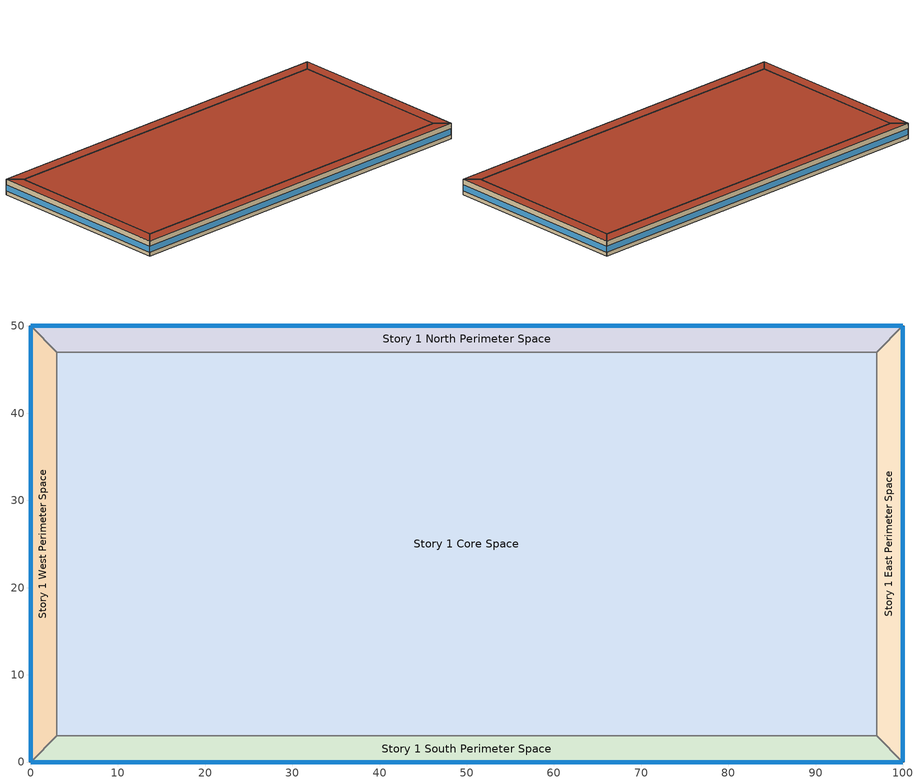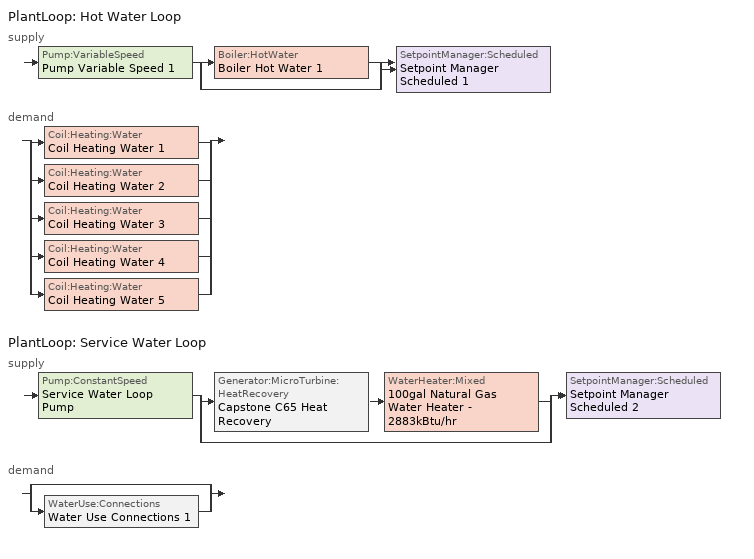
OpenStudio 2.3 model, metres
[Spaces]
Story 1 West Perimeter Space
 floor ground: 0,0 0,50 3,47 3,3 z0
 wall outside: 0,50 0,0 z0:4
 wall to Story 1 North Perimeter Space: 3,47 0,50 z0:4
 wall to Story 1 Core Space: 3,3 3,47 z0:4
 wall to Story 1 South Perimeter Space: 0,0 3,3 z0:4
 window: 0,49.97 0,0.03 z1:2.6
 roof outside: 3,3 3,47 0,50 0,0 z4
Story 1 North Perimeter Space
 floor ground: 0,50 100,50 97,47 3,47 z0
 wall outside: 100,50 0,50 z0:4
 wall to Story 1 East Perimeter Space: 97,47 100,50 z0:4
 wall to Story 1 Core Space: 3,47 97,47 z0:4
 window: 99.97,50 0.03,50 z1:2.6
 roof outside: 3,47 97,47 100,50 0,50 z4
Story 1 East Perimeter Space
 floor ground: 100,50 100,0 97,3 97,47 z0
 wall outside: 100,0 100,50 z0:4
 wall to Story 1 South Perimeter Space: 97,3 100,0 z0:4
 wall to Story 1 Core Space: 97,47 97,3 z0:4
 window: 100,0.03 100,49.97 z1:2.6
 roof outside: 97,47 97,3 100,0 100,50 z4
Story 1 South Perimeter Space
 floor ground: 100,0 0,0 3,3 97,3 z0
 wall outside: 0,0 100,0 z0:4
 wall to Story 1 Core Space: 97,3 3,3 z0:4
 window: 0.03,0 99.97,0 z1:2.6
 roof outside: 97,3 3,3 0,0 100,0 z4
Story 1 Core Space
 floor ground: 3,3 3,47 97,47 97,3 z0
 roof outside: 97,3 97,47 3,47 3,3 z4
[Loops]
PlantLoop 'Hot Water Loop'
 supply: Pump:VariableSpeed 'Pump Variable Speed 1' > split
  | Boiler:HotWater 'Boiler Hot Water 1'
  | bypass
  join > SetpointManager:Scheduled 'Setpoint Manager Scheduled 1'
 demand: split
  | Coil:Heating:Water 'Coil Heating Water 1'
  | Coil:Heating:Water 'Coil Heating Water 2'
  | Coil:Heating:Water 'Coil Heating Water 3'
  | Coil:Heating:Water 'Coil Heating Water 4'
  | Coil:Heating:Water 'Coil Heating Water 5'
PlantLoop 'Service Water Loop'
 supply: Pump:ConstantSpeed 'Service Water Loop Pump' > split
  | Generator:MicroTurbine:HeatRecovery 'Capstone C65 Heat Recovery' > WaterHeater:Mixed '100gal Natural Gas Water Heater - 2883kBtu/hr'
  | bypass
  join > SetpointManager:Scheduled 'Setpoint Manager Scheduled 2'
 demand: split
  | bypass
  | WaterUse:Connections 'Water Use Connections 1'
[Building]
Building 1: Space Type=Baseline Model Space Type; Default Construction Set=ASHRAE_189.1-2009_ClimateZone 4-5 (mdoff)_ConstSet
[SizingPeriod:DesignDay] Barometric Pressure {Pa}=98934; Sky Clearness=0; Rain Indicator=0; Snow Indicator=0; Day of Month=21; Daylight Saving Time Indicator=0; Humidity Indicating Type=Wetbulb; Dry-Bulb Temperature Range Modifier Type=DefaultMultipliers
Name | Maximum Dry-Bulb Temperature {C} | Daily Dry-Bulb Temperature Range {deltaC} | Humidity Indicating Conditions at Maximum Dry-Bulb | Wind Speed {m/s} | Wind Direction {deg} | Month | Day Type | Solar Model Indicator | ASHRAE Taub | ASHRAE Taud
Chicago Ohare Intl Ap Ann Htg 99.6% Condns DB | -20 | 0 | -20 | 4.9 | 270 | 1 | WinterDesignDay | ASHRAEClearSky
Chicago Ohare Intl Ap Ann Clg .4% Condns DB=>MWB | 33.3 | 10.5 | 23.7 | 5.2 | 230 | 7 | SummerDesignDay | ASHRAETau | 0.455 | 2.05
[DefaultConstructionSet]
ASHRAE_189.1-2009_ClimateZone 4-5 (mdoff)_ConstSet: Default Exterior Surface Constructions=ASHRAE_189.1-2009_ClimateZone 4-5 (mdoff)_Exterior_DefSurfCons; Default Interior Surface Constructions=000_Interior_DefSurfCons; Default Ground Contact Surface Constructions=000_Ground_DefSurfCons; Default Exterior SubSurface Constructions=ASHRAE_189.1-2009_ClimateZone 4-5 (mdoff)_Exterior_DefSubCons; Default Interior SubSurface Constructions=000_Interior_DefSubCons; Interior Partition Construction=000_Interior Partition
[DefaultSurfaceConstructions]
Name | Floor Construction | Wall Construction | Roof Ceiling Construction
ASHRAE_189.1-2009_ClimateZone 4-5 (mdoff)_Exterior_DefSurfCons | 000_ExtSlabCarpet_4in_ClimateZone 1-8 | ASHRAE_189.1-2009_ExtWall_SteelFrame_ClimateZone 4-8 | ASHRAE_189.1-2009_ExtRoof_IEAD_ClimateZone 2-5
000_Interior_DefSurfCons | 000_Interior Floor | 000_Interior Wall | 000_Interior Ceiling
000_Ground_DefSurfCons | 000_ExtSlabCarpet_4in_ClimateZone 1-8 | 000_ExtSlabCarpet_4in_ClimateZone 1-8 | 000_ExtSlabCarpet_4in_ClimateZone 1-8
[DefaultSubSurfaceConstructions] Glass Door Construction=000_Exterior Window; Skylight Construction=000_Exterior Window; Tubular Daylight Dome Construction=000_Interior Window; Tubular Daylight Diffuser Construction=000_Interior Window
Name | Fixed Window Construction | Operable Window Construction | Door Construction
ASHRAE_189.1-2009_ClimateZone 4-5 (mdoff)_Exterior_DefSubCons | ASHRAE_189.1-2009_ExtWindow_ClimateZone 4-5 | ASHRAE_189.1-2009_ExtWindow_ClimateZone 4-5 | 000_Exterior Door
000_Interior_DefSubCons | 000_Interior Window | 000_Interior Window | 000_Interior Door
[Construction]
000_Interior Partition; 000_Interior Door: 000_G05 25mm wood
000_ExtSlabCarpet_4in_ClimateZone 1-8: MAT-CC05 4 HW CONCRETE, CP02 CARPET PAD
ASHRAE_189.1-2009_ExtWall_SteelFrame_ClimateZone 4-8: MAT-SHEATH, Wall Insulation [39], 1/2IN Gypsum
ASHRAE_189.1-2009_ExtRoof_IEAD_ClimateZone 2-5: Roof Membrane, Roof Insulation [21], Metal Decking
000_Interior Floor: 000_F16 Acoustic tile, 000_F05 Ceiling air space resistance, 000_M11 100mm lightweight concrete
000_Interior Wall: 000_G01a 19mm gypsum board, 000_F04 Wall air space resistance, 000_G01a 19mm gypsum board
000_Interior Ceiling: 000_M11 100mm lightweight concrete, 000_F05 Ceiling air space resistance, 000_F16 Acoustic tile
ASHRAE_189.1-2009_ExtWindow_ClimateZone 4-5: Theoretical Glass [207]
000_Exterior Door: 000_F08 Metal surface, 000_I01 25mm insulation board
000_Exterior Window: 000_Clear 3mm, 000_Air 13mm, 000_Clear 3mm
000_Interior Window: 000_Clear 3mm
[Material]
Name | Roughness | Thickness | Conductivity | Density | Specific Heat | Thermal Absorptance | Solar Absorptance | Visible Absorptance
000_G05 25mm wood | MediumSmooth | 0.0254 | 0.15 | 608 | 1630
MAT-CC05 4 HW CONCRETE | Rough | 0.1016 | 1.311 | 2240 | 836.8 | 0.9 | 0.7 | 0.7
Wall Insulation [39] | MediumRough | 0.1184 | 0.045 | 265 | 836.8 | 0.9 | 0.7 | 0.7
1/2IN Gypsum | Smooth | 0.0127 | 0.16 | 784.9 | 830 | 0.9 | 0.92 | 0.92
Roof Membrane | VeryRough | 0.0095 | 0.16 | 1121.29 | 1460 | 0.9 | 0.7 | 0.7
Roof Insulation [21] | MediumRough | 0.2105 | 0.049 | 265 | 836.8 | 0.9 | 0.7 | 0.7
Metal Decking | MediumSmooth | 0.0015 | 45.006 | 7680 | 418.4 | 0.9 | 0.7 | 0.3
000_F16 Acoustic tile | MediumSmooth | 0.0191 | 0.06 | 368 | 590
000_M11 100mm lightweight concrete | MediumRough | 0.1016 | 0.53 | 1280 | 840
000_G01a 19mm gypsum board | MediumSmooth | 0.019 | 0.16 | 800 | 1090
000_F08 Metal surface | Smooth | 0.0008 | 45.28 | 7824 | 500
000_I01 25mm insulation board | MediumRough | 0.0254 | 0.03 | 43 | 1210
[Material:NoMass] Thermal Absorptance=0.9; Solar Absorptance=0.7
Name | Roughness | Thermal Resistance | Visible Absorptance
CP02 CARPET PAD | VeryRough | 0.2165 | 0.8
MAT-SHEATH | Rough | 0.3626 | 0.7
[Material:AirGap]
Name | Thermal Resistance
000_F05 Ceiling air space resistance | 0.18
000_F04 Wall air space resistance | 0.15
[WindowMaterial:Glazing] Optical Data Type=SpectralAverage; Thickness=0.003; Infrared Transmittance at Normal Incidence=0
Name | Solar Transmittance at Normal Incidence | Front Side Solar Reflectance at Normal Incidence | Back Side Solar Reflectance at Normal Incidence | Visible Transmittance at Normal Incidence | Front Side Visible Reflectance at Normal Incidence | Back Side Visible Reflectance at Normal Incidence | Front Side Infrared Hemispherical Emissivity | Back Side Infrared Hemispherical Emissivity | Conductivity | Dirt Correction Factor for Solar and Visible Transmittance | Solar Diffusing
Theoretical Glass [207] | 0.3311 | 0.6189 | 0.6189 | 0.44 | 0.51 | 0.51 | 0.9 | 0.9 | 0.0133 | 1 | No
000_Clear 3mm | 0.837 | 0.075 | 0.075 | 0.898 | 0.081 | 0.081 | 0.84 | 0.84 | 0.9
[WindowMaterial:Gas]
000_Air 13mm: Gas Type=Air; Thickness=0.0127
[BuildingStory]
Story 1: Nominal Z Coordinate {m}=0; Nominal Floor to Floor Height {m}=4
[Space] Building Story=Story 1
Name | Thermal Zone
Story 1 West Perimeter Space | Story 1 West Perimeter Thermal Zone
Story 1 North Perimeter Space | Story 1 North Perimeter Thermal Zone
Story 1 East Perimeter Space | Story 1 East Perimeter Thermal Zone
Story 1 South Perimeter Space | Story 1 South Perimeter Thermal Zone
Story 1 Core Space | Story 1 Core Thermal Zone
[ThermalZone] Multiplier=10; Use Ideal Air Loads=No
Name | Thermostat
Story 1 Core Thermal Zone | Thermostat Setpoint Dual Setpoint 5
Story 1 South Perimeter Thermal Zone | Thermostat Setpoint Dual Setpoint 4
Story 1 East Perimeter Thermal Zone | Thermostat Setpoint Dual Setpoint 3
Story 1 North Perimeter Thermal Zone | Thermostat Setpoint Dual Setpoint 2
Story 1 West Perimeter Thermal Zone | Thermostat Setpoint Dual Setpoint 1
[Sizing:Zone] Zone Cooling Design Supply Air Temperature Input Method=SupplyAirTemperature; Zone Cooling Design Supply Air Temperature {C}=14; Zone Cooling Design Supply Air Temperature Difference {deltaC}=11.11; Zone Heating Design Supply Air Temperature Input Method=SupplyAirTemperature; Zone Heating Design Supply Air Temperature {C}=40; Zone Heating Design Supply Air Temperature Difference {deltaC}=11.11; Zone Cooling Design Supply Air Humidity Ratio {kg-H2O/kg-air}=0.0085; Zone Heating Design Supply Air Humidity Ratio {kg-H2O/kg-air}=0.008; Cooling Design Air Flow Method=DesignDay; Heating Design Air Flow Method=DesignDay; Account for Dedicated Outdoor Air System=No; Dedicated Outdoor Air System Control Strategy=NeutralSupplyAir; Dedicated Outdoor Air Low Setpoint Temperature for Design {C}=autosize; Dedicated Outdoor Air High Setpoint Temperature for Design {C}=autosize
Story 1 Core Thermal Zone; Story 1 South Perimeter Thermal Zone; Story 1 East Perimeter Thermal Zone; Story 1 North Perimeter Thermal Zone; Story 1 West Perimeter Thermal Zone
[Zone equipment]
Story 1 Core Thermal Zone: Zone HVAC Packaged Terminal Air Conditioner 5
Story 1 South Perimeter Thermal Zone: Zone HVAC Packaged Terminal Air Conditioner 4
Story 1 East Perimeter Thermal Zone: Zone HVAC Packaged Terminal Air Conditioner 3
Story 1 North Perimeter Thermal Zone: Zone HVAC Packaged Terminal Air Conditioner 2
Story 1 West Perimeter Thermal Zone: Zone HVAC Packaged Terminal Air Conditioner 1
[PlantLoop] Glycol Concentration=0; Plant Loop Volume {m3}=Autocalculate
Name | Fluid Type | Load Distribution Scheme | Plant Equipment Operation Heating Load | Maximum Loop Temperature {C} | Minimum Loop Temperature {C}
Hot Water Loop | Water | Optimal
Service Water Loop |  | SequentialLoad | Service Water Loop PlantEquipmentOperationHeatingLoad | 60 | 10
[Sizing:Plant] Loop Type=Heating; Sizing Option=NonCoincident; Zone Timesteps in Averaging Window=1; Coincident Sizing Factor Mode=None
Name | Design Loop Exit Temperature {C} | Loop Design Temperature Difference {deltaC}
Hot Water Loop | 82 | 11
Service Water Loop | 60 | 5
[Pump:VariableSpeed]
Pump Variable Speed 1: Pump Control Type=Intermittent; Skin Loss Radiative Fraction=0.5; Design Power Sizing Method=PowerPerFlowPerPressure; Design Electric Power per Unit Flow Rate {W/(m3/s)}=348701.1; Design Shaft Power per Unit Flow Rate per Unit Head {W/((m3/s)-Pa)}=1.28205; Design Minimum Flow Rate Fraction=0
[Boiler:HotWater]
Boiler Hot Water 1: Efficiency Curve Temperature Evaluation Variable=LeavingBoiler; Normalized Boiler Efficiency Curve=Boiler Efficiency; Water Outlet Upper Temperature Limit {C}=99; Boiler Flow Mode=ConstantFlow; Parasitic Electric Load {W}=0; Sizing Factor=1
[SetpointManager:Scheduled] Control Variable=Temperature
Name | Schedule
Setpoint Manager Scheduled 1 | Hot_Water_Temperature
Setpoint Manager Scheduled 2 | Hot Water Loop Temp - 140F
[Fan:ConstantVolume] Availability Schedule=Always On Discrete; Pressure Rise {Pa}=500; Maximum Flow Rate {m3/s}=AutoSize
Fan Constant Volume 1; Fan Constant Volume 2; Fan Constant Volume 3; Fan Constant Volume 4; Fan Constant Volume 5
[Coil:Heating:Water] Availability Schedule=Always On Discrete
Coil Heating Water 1; Coil Heating Water 2; Coil Heating Water 3; Coil Heating Water 4; Coil Heating Water 5
[Coil:Cooling:DX:SingleSpeed] Availability Schedule=Always On Discrete; Rated Total Cooling Capacity {W}=autosize; Rated Sensible Heat Ratio=autosize; Rated COP {W/W}=3; Rated Air Flow Rate {m3/s}=autosize; Rated Evaporator Fan Power Per Volume Flow Rate {W/(m3/s)}=773.3; Condenser Type=AirCooled; Evaporative Condenser Effectiveness=0; Evaporative Condenser Air Flow Rate {m3/s}=Autosize; Evaporative Condenser Pump Rated Power Consumption {W}=Autosize; Crankcase Heater Capacity {W}=0; Maximum Outdoor Dry-Bulb Temperature for Crankcase Heater Operation {C}=0; Basin Heater Capacity {W/K}=0; Basin Heater Setpoint Temperature {C}=10
Name | Total Cooling Capacity Function of Temperature Curve | Total Cooling Capacity Function of Flow Fraction Curve | Energy Input Ratio Function of Temperature Curve | Energy Input Ratio Function of Flow Fraction Curve | Part Load Fraction Correlation Curve
Coil Cooling DX Single Speed 1 | Curve Biquadratic 1 | Curve Quadratic 1 | Curve Biquadratic 2 | Curve Quadratic 2 | Curve Quadratic 3
Coil Cooling DX Single Speed 2 | Curve Biquadratic 3 | Curve Quadratic 4 | Curve Biquadratic 4 | Curve Quadratic 5 | Curve Quadratic 6
Coil Cooling DX Single Speed 3 | Curve Biquadratic 5 | Curve Quadratic 7 | Curve Biquadratic 6 | Curve Quadratic 8 | Curve Quadratic 9
Coil Cooling DX Single Speed 4 | Curve Biquadratic 7 | Curve Quadratic 10 | Curve Biquadratic 8 | Curve Quadratic 11 | Curve Quadratic 12
Coil Cooling DX Single Speed 5 | Curve Biquadratic 9 | Curve Quadratic 13 | Curve Biquadratic 10 | Curve Quadratic 14 | Curve Quadratic 15
[ZoneHVAC:PackagedTerminalAirConditioner] Availability Schedule=Always On Discrete; Supply Air Flow Rate During Cooling Operation {m3/s}=Autosize; Supply Air Flow Rate During Heating Operation {m3/s}=Autosize; Supply Air Flow Rate When No Cooling or Heating is Needed {m3/s}=Autosize; Outdoor Air Flow Rate During Cooling Operation {m3/s}=Autosize; Outdoor Air Flow Rate During Heating Operation {m3/s}=Autosize; Outdoor Air Flow Rate When No Cooling or Heating is Needed {m3/s}=Autosize; Fan Placement=DrawThrough
Name | Supply Air Fan | Heating Coil | Cooling Coil
Zone HVAC Packaged Terminal Air Conditioner 1 | Fan Constant Volume 1 | Coil Heating Water 1 | Coil Cooling DX Single Speed 1
Zone HVAC Packaged Terminal Air Conditioner 2 | Fan Constant Volume 2 | Coil Heating Water 2 | Coil Cooling DX Single Speed 2
Zone HVAC Packaged Terminal Air Conditioner 3 | Fan Constant Volume 3 | Coil Heating Water 3 | Coil Cooling DX Single Speed 3
Zone HVAC Packaged Terminal Air Conditioner 4 | Fan Constant Volume 4 | Coil Heating Water 4 | Coil Cooling DX Single Speed 4
Zone HVAC Packaged Terminal Air Conditioner 5 | Fan Constant Volume 5 | Coil Heating Water 5 | Coil Cooling DX Single Speed 5
[ThermostatSetpoint:DualSetpoint] Heating Setpoint Temperature Schedule=Heating Sch; Cooling Setpoint Temperature Schedule=Cooling Sch
Thermostat Setpoint Dual Setpoint 1; Thermostat Setpoint Dual Setpoint 2; Thermostat Setpoint Dual Setpoint 3; Thermostat Setpoint Dual Setpoint 4; Thermostat Setpoint Dual Setpoint 5
[SpaceType]
Baseline Model Space Type: Default Schedule Set=Baseline Model Schedule Set; Design Specification Outdoor Air Object=Baseline Model OA
[DefaultScheduleSet]
Baseline Model Schedule Set: Number of People Schedule=Baseline Model People Lights and Equipment Schedule; People Activity Level Schedule=Baseline Model People Activity Schedule; Lighting Schedule=Baseline Model People Lights and Equipment Schedule; Electric Equipment Schedule=Baseline Model People Lights and Equipment Schedule; Infiltration Schedule=Baseline Model Infiltration Schedule
[DesignSpecification:OutdoorAir]
Baseline Model OA: Outdoor Air Method=Sum; Outdoor Air Flow per Person {m3/s-person}=0.00943895
[SpaceInfiltration:DesignFlowRate]
Baseline Model Infiltration: Space or SpaceType=Baseline Model Space Type; Design Flow Rate Calculation Method=Flow/ExteriorArea; Flow per Exterior Surface Area {m3/s-m2}=0.0003048
[People:Definition]
Baseline Model People Definition: Number of People Calculation Method=People/Area; People per Space Floor Area {person/m2}=0.0538196; Fraction Radiant=0.3
[People]
Baseline Model People: People Definition=Baseline Model People Definition; Space or SpaceType=Baseline Model Space Type; Multiplier=1
[Lights:Definition]
Baseline Model Lights Definition: Design Level Calculation Method=Watts/Area; Watts per Space Floor Area {W/m2}=10.7639
[Lights]
Baseline Model Lights: Lights Definition=Baseline Model Lights Definition; Space or SpaceType=Baseline Model Space Type; Fraction Replaceable=1
[ElectricEquipment:Definition]
Baseline Model Electric Equipment Definition: Design Level Calculation Method=Watts/Area; Watts per Space Floor Area {W/m2}=10.7639
[ElectricEquipment]
Baseline Model Electric Equipment: Electric Equipment Definition=Baseline Model Electric Equipment Definition; Space or SpaceType=Baseline Model Space Type
[Pump:ConstantSpeed]
Service Water Loop Pump: Rated Flow Rate {m3/s}=autosize; Rated Pump Head {Pa}=0.001; Rated Power Consumption {W}=autosize; Motor Efficiency=1; Fraction of Motor Inefficiencies to Fluid Stream=0; Pump Control Type=Intermittent; Design Power Sizing Method=PowerPerFlowPerPressure; Design Electric Power per Unit Flow Rate {W/(m3/s)}=348701.1; Design Shaft Power per Unit Flow Rate per Unit Head {W/((m3/s)-Pa)}=1.28205
[WaterHeater:Mixed]
100gal Natural Gas Water Heater - 2883kBtu/hr: Tank Volume {m3}=0.378541; Setpoint Temperature Schedule=Hot Water Loop Temp - 140F; Deadband Temperature Difference {deltaC}=2; Maximum Temperature Limit {C}=82.2222; Heater Control Type=Cycle; Heater Maximum Capacity {W}=844924; Heater Fuel Type=NaturalGas; Heater Thermal Efficiency=0.78; Off Cycle Parasitic Fuel Consumption Rate {W}=19.9992; Off Cycle Parasitic Fuel Type=NaturalGas; Off Cycle Parasitic Heat Fraction to Tank=0.8; On Cycle Parasitic Fuel Consumption Rate {W}=19.9992; On Cycle Parasitic Fuel Type=NaturalGas; Ambient Temperature Indicator=Schedule; Ambient Temperature Schedule=Water Heater Ambient Temp Schedule - 70F; Off Cycle Loss Coefficient to Ambient Temperature {W/K}=6; On Cycle Loss Coefficient to Ambient Temperature {W/K}=6; Use Side Effectiveness=1; Source Side Effectiveness=1; Use Side Design Flow Rate {m3/s}=autosize; Source Side Design Flow Rate {m3/s}=autosize; Indirect Water Heating Recovery Time {hr}=1.5
[WaterUse:Connections]
Water Use Connections 1: Water Use Equipment Name 1=Service Water Use 1.0gal/min
[WaterUse:Equipment:Definition]
Service Water Use Def 150.0 gal/min: Peak Flow Rate {m3/s}=0.00946353; Target Temperature Schedule=Schedule Ruleset 3
[WaterUse:Equipment]
Service Water Use 1.0gal/min: Water Use Equipment Definition=Service Water Use Def 150.0 gal/min; Flow Rate Fraction Schedule=Medium Office Bldg Swh
[Generator:MicroTurbine]
Capstone C65: Reference Electrical Power Output {W}=65000; Minimum Full Load Electrical Power Output {W}=29900; Maximum Full Load Electrical Power Output {W}=65000; Reference Electrical Efficiency Using Lower Heating Value=0.29; Reference Combustion Air Inlet Temperature {C}=15; Reference Combustion Air Inlet Humidity Ratio {kgWater/kgDryAir}=0.00638; Electrical Power Function of Temperature and Elevation Curve=Capstone C65 Power_vs_Temp_Elev; Electrical Efficiency Function of Temperature Curve=Capstone C65 Efficiency_vs_Temp; Electrical Efficiency Function of Part Load Ratio Curve=Capstone C65 Efficiency_vs_PLR; Fuel Type=NaturalGas; Fuel Higher Heating Value {kJ/kg}=50000; Fuel Lower Heating Value {kJ/kg}=45450; Standby Power {W}=300; Ancillary Power {W}=4500; Generator MicroTurbine Heat Recovery=Capstone C65 Heat Recovery; Reference Exhaust Air Mass Flow Rate {kg/s}=0.489885; Exhaust Air Flow Rate Function of Temperature Curve=Capstone C65 ExhAirFlowRate_vs_InletTemp; Exhaust Air Flow Rate Function of Part Load Ratio Curve=Capstone C65 ExhAirFlowRate_vs_PLR; Nominal Exhaust Air Outlet Temperature=308.9; Exhaust Air Temperature Function of Temperature Curve=Capstone C65 ExhaustTemp_vs_InletTemp; Exhaust Air Temperature Function of Part Load Ratio Curve=Capstone C65 ExhaustTemp_vs_PLR
[Generator:MicroTurbine:HeatRecovery]
Capstone C65 Heat Recovery: Reference Thermal Efficiency Using Lower Heat Value=0.4975; Reference Inlet Water Temperature {C}=60; Heat Recovery Water Flow Operating Mode=PlantControl; Reference Heat Recovery Water Flow Rate {m3/s}=0.00252362; Thermal Efficiency Function of Temperature and Elevation Curve=Capstone C65 ThermalEff_vs_Temp_Elev; Heat Recovery Rate Function of Part Load Ratio Curve=Capstone C65 HeatRecoveryRate_vs_PLR; Heat Recovery Rate Function of Inlet Water Temperature Curve=Capstone C65 HeatRecoveryRate_vs_InletTemp; Heat Recovery Rate Function of Water Flow Rate Curve=Capstone C65 HeatRecoveryRate_vs_WaterFlow; Minimum Heat Recovery Water Flow Rate {m3/s}=0.00157726; Maximum Heat Recovery Water Flow Rate {m3/s}=0.00378543; Maximum Heat Recovery Water Temperature {C}=82.2; Rated Thermal to Electrical Power Ratio=1.72
[PlantEquipmentOperation:HeatingLoad]
Service Water Loop PlantEquipmentOperationHeatingLoad: Load Range Lower Limit 1 {W}=0; Load Range Upper Limit 1 {W}=1000000000
[ElectricLoadCenter:Distribution]
Capstone C65 ELCD: Generator Operation Scheme Type=FollowThermalLimitElectrical; Electrical Buss Type=AlternatingCurrent
[Curve:Biquadratic]
Name | Coefficient1 Constant | Coefficient2 x | Coefficient3 x**2 | Coefficient4 y | Coefficient5 y**2 | Coefficient6 x*y | Minimum Value of x | Maximum Value of x | Minimum Value of y | Maximum Value of y | Input Unit Type for X | Input Unit Type for Y | Output Unit Type
Boiler Efficiency | 1 | 0 | 0 | 0 | 0 | 0 | 0 | 1 | 0 | 1 | Dimensionless | Dimensionless | Dimensionless
Curve Biquadratic 1; Curve Biquadratic 3; Curve Biquadratic 5; Curve Biquadratic 7; Curve Biquadratic 9 | 0.942588 | 0.00954335 | 0.00068377 | -0.0110427 | 5.249e-06 | -9.72e-06 | 17 | 22 | 13 | 46
Curve Biquadratic 2; Curve Biquadratic 4; Curve Biquadratic 6; Curve Biquadratic 8; Curve Biquadratic 10 | 0.342414 | 0.034885 | -0.0006237 | 0.00497722 | 0.000437951 | -0.000728028 | 17 | 22 | 13 | 46
Capstone C65 Power_vs_Temp_Elev | 1.20277 | -0.0096713 | -4.86079e-06 | -0.000154239 | 9.11142e-09 | 8.79789e-07 | -17.8 | 50 | 0 | 3050
[Schedule:Ruleset]
Name | Default Day Schedule | Summer Design Day Schedule | Winter Design Day Schedule
Hot_Water_Temperature | Hot_Water_Temperature_Default | Hot_Water_Temperature_Summer_Design_Day | Hot_Water_Temperature_Winter_Design_Day
Cooling Sch | Cooling Sch Default
Heating Sch | Heating Sch Default
Baseline Model Infiltration Schedule | Baseline Model Infiltration Schedule Schedule All Days | Baseline Model Infiltration Schedule Summer Design Day | Baseline Model Infiltration Schedule Winter Design Day
Baseline Model People Lights and Equipment Schedule | Baseline Model People Lights and Equipment Schedule Schedule Week Day | Baseline Model People Lights and Equipment Schedule Summer Design Day | Baseline Model People Lights and Equipment Schedule Winter Design Day
Baseline Model People Activity Schedule | Baseline Model People Activity Schedule Default
Hot Water Loop Temp - 140F | Hot Water Loop Temp - 140F Default
Water Heater Ambient Temp Schedule - 70F | Water Heater Ambient Temp Schedule - 70F Default
Schedule Ruleset 3 | Schedule Day 9
Medium Office Bldg Swh | Medium Office Bldg Swh Default | Medium Office Bldg Swh Summer Design Day | Medium Office Bldg Swh Winter Design Day
[Schedule:Day]
Hot_Water_Temperature_Default; Hot_Water_Temperature_Winter_Design_Day; Hot_Water_Temperature_Summer_Design_Day: 24, 0, 67
Cooling Sch Default: 24, 0, 28
Heating Sch Default: 24, 0, 24
Baseline Model Infiltration Schedule Schedule All Days: 6, 0, 1, 22, 0, 0.25, 24, 0, 1
Baseline Model Infiltration Schedule Winter Design Day; Baseline Model Infiltration Schedule Summer Design Day; Baseline Model People Lights and Equipment Schedule Summer Design Day: 24, 0, 1
Baseline Model People Lights and Equipment Schedule Schedule Week Day: 6, 0, 0, 7, 0, 0.1, 8, 0, 0.2, 12, 0, 0.95, 13, 0, 0.5, 17, 0, 0.95, 18, 0, 0.7, 20, 0, 0.4, 22, 0, 0.1, 24, 0, 0.05
Baseline Model People Lights and Equipment Schedule Winter Design Day; Baseline Model People Lights and Equipment Schedule Schedule Sunday: 24, 0, 0
Baseline Model People Lights and Equipment Schedule Saturday: 6, 0, 0, 8, 0, 0.1, 14, 0, 0.5, 17, 0, 0.1, 24, 0, 0
Baseline Model People Activity Schedule Default: 24, 0, 120
Hot Water Loop Temp - 140F Default: 24, 0, 60
Water Heater Ambient Temp Schedule - 70F Default: 24, 0, 21.1111
Schedule Day 9: 24, 0, 43.3333
Medium Office Bldg Swh Default; Medium Office Bldg Swh Summer Design Day: 5, 0, 0.05, 6, 0, 0.08, 7, 0, 0.07, 8, 0, 0.19, 9, 0, 0.35, 10, 0, 0.38, 11, 0, 0.39, 12, 0, 0.47, 13, 0, 0.57, 14, 0, 0.54, 15, 0, 0.34, 16, 0, 0.33, 17, 0, 0.44, 18, 0, 0.26, 19, 0, 0.21, 20, 0, 0.15, 21, 0, 0.17, 22, 0, 0.08, 24, 0, 0.05
Medium Office Bldg Swh Summer Design Day 1: 5, 0, 0.04, 6, 0, 0.07, 11, 0, 0.04, 13, 0, 0.06, 14, 0, 0.09, 15, 0, 0.06, 21, 0, 0.04, 22, 0, 0.07, 24, 0, 0.04
Medium Office Bldg Swh Winter Design Day; Medium Office Bldg Swh Summer Design Day 2: 5, 0, 0.05, 6, 0, 0.08, 7, 0, 0.07, 8, 0, 0.11, 9, 0, 0.15, 10, 0, 0.21, 11, 0, 0.19, 12, 0, 0.23, 13, 0, 0.2, 14, 0, 0.19, 15, 0, 0.15, 16, 0, 0.13, 17, 0, 0.14, 21, 0, 0.07, 22, 0, 0.09, 24, 0, 0.05
[Schedule:Constant]
Always On Discrete: Value=1
[Curve:Quadratic]
Name | Coefficient1 Constant | Coefficient2 x | Coefficient3 x**2 | Minimum Value of x | Maximum Value of x | Input Unit Type for X | Output Unit Type
Curve Quadratic 1; Curve Quadratic 4; Curve Quadratic 7; Curve Quadratic 10; Curve Quadratic 13 | 0.8 | 0.2 | 0 | 0.5 | 1.5
Curve Quadratic 2; Curve Quadratic 5; Curve Quadratic 8; Curve Quadratic 11; Curve Quadratic 14 | 1.1552 | -0.1808 | 0.0256 | 0.5 | 1.5
Curve Quadratic 3; Curve Quadratic 6; Curve Quadratic 9; Curve Quadratic 12; Curve Quadratic 15 | 0.85 | 0.15 | 0 | 0 | 1
Capstone C65 HeatRecoveryRate_vs_PLR | 0 | 1 | 0 | 0.03 | 1
Capstone C65 HeatRecoveryRate_vs_InletTemp | 0.7516 | 0.00414 | 0 | 29.44 | 85 | Temperature | Dimensionless
Capstone C65 HeatRecoveryRate_vs_WaterFlow | 0.83 | 88.76138 | -8541.83 | 0.00157726 | 0.00378543 | VolumetricFlow | Dimensionless
[Schedule:Rule]
Name | Schedule Ruleset | Rule Order | Day Schedule | Apply Saturday | Apply Sunday | Date Specification Type | Start Month | Start Day | End Month | End Day
Baseline Model People Lights and Equipment Schedule Saturday Rule | Baseline Model People Lights and Equipment Schedule | 1 | Baseline Model People Lights and Equipment Schedule Saturday | Yes
Baseline Model People Lights and Equipment Schedule Sunday Rule | Baseline Model People Lights and Equipment Schedule | 0 | Baseline Model People Lights and Equipment Schedule Schedule Sunday |  | Yes
Schedule Rule 1 | Medium Office Bldg Swh | 1 | Medium Office Bldg Swh Summer Design Day 1 |  | Yes | DateRange | 1 | 1 | 12 | 31
Schedule Rule 2 | Medium Office Bldg Swh | 0 | Medium Office Bldg Swh Summer Design Day 2 | Yes |  | DateRange | 1 | 1 | 12 | 31
[Curve:Cubic]
Name | Coefficient1 Constant | Coefficient2 x | Coefficient3 x**2 | Coefficient4 x**3 | Minimum Value of x | Maximum Value of x | Input Unit Type for X | Output Unit Type
Capstone C65 Efficiency_vs_Temp | 1.04022 | -0.0017314 | -6.49704e-05 | 5.13317e-07 | -20 | 50
Capstone C65 Efficiency_vs_PLR | 0.21529 | 2.561463 | -3.24613 | 1.497306 | 0.03 | 1
Capstone C65 ExhAirFlowRate_vs_InletTemp | 0.983742 | 6.76623e-05 | 5.35766e-05 | -2.12819e-06 | -20 | 50 | Temperature | Dimensionless
Capstone C65 ExhAirFlowRate_vs_PLR | 0.272074 | 1.313337 | -1.04808 | 0.462166 | 0.03 | 1
Capstone C65 ExhaustTemp_vs_InletTemp | 0.924636 | 0.0052553 | -1.97367e-05 | -5.66196e-07 | -20 | 50
Capstone C65 ExhaustTemp_vs_PLR | 0.59175 | 0.87874 | -0.880443 | 0.410713 | 0.03 | 1
[Curve:Bicubic]
Capstone C65 ThermalEff_vs_Temp_Elev: Coefficient1 Constant=0.935538; Coefficient2 x=0.00541992; Coefficient3 x**2=-7.8902e-05; Coefficient4 y=-1.74338e-05; Coefficient5 y**2=-2.51197e-08; Coefficient6 x*y=-4.50373e-06; Coefficient7 x**3=1.49283e-06; Coefficient8 y**3=2.16866e-12; Coefficient9 x**2*y=1.93982e-08; Coefficient10 x*y**2=6.73429e-10; Minimum Value of x=-17.8; Maximum Value of x=48.9; Minimum Value of y=0; Maximum Value of y=3048
